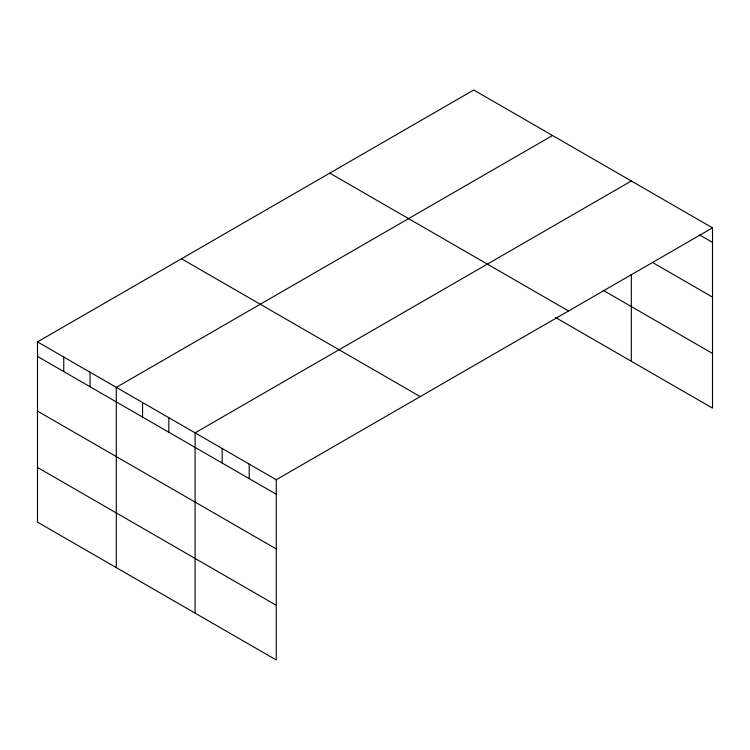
<?xml version="1.0" encoding="UTF-8"?>
<svg xmlns="http://www.w3.org/2000/svg" width="750" height="750" viewBox="0 0 750 750"><rect width="100%" height="100%" fill="white"/><g stroke="black" fill="none" stroke-linecap="round" stroke-linejoin="round"><path stroke-width="1.12" d="M555.562 317.522L712.5 408.122L712.5 227.859L473.738 90.009L37.5 341.878L37.5 522.141L276.262 659.991L276.262 479.719L37.5 341.878M552.534 135.506L116.288 387.366L116.288 567.628M631.322 180.994L195.084 432.853L195.084 613.116M276.262 479.719L712.5 227.859M699.469 234.881L712.5 242.4M652.369 262.378L712.5 297.094M603.038 290.241L712.5 353.438M329.784 173.128L568.538 310.978M181.463 258.759L420.216 396.609M37.5 356.419L276.262 494.259M37.5 411.103L276.262 548.953M37.5 467.447L276.262 605.297M631.322 274.369L631.322 361.256M249.197 464.1L249.197 478.641M222.141 448.472L222.141 463.012M168.816 417.694L168.816 432.234M142.556 402.525L142.556 417.066M90.028 372.197L90.028 386.737M63.759 357.037L63.759 371.578"/></g></svg>
